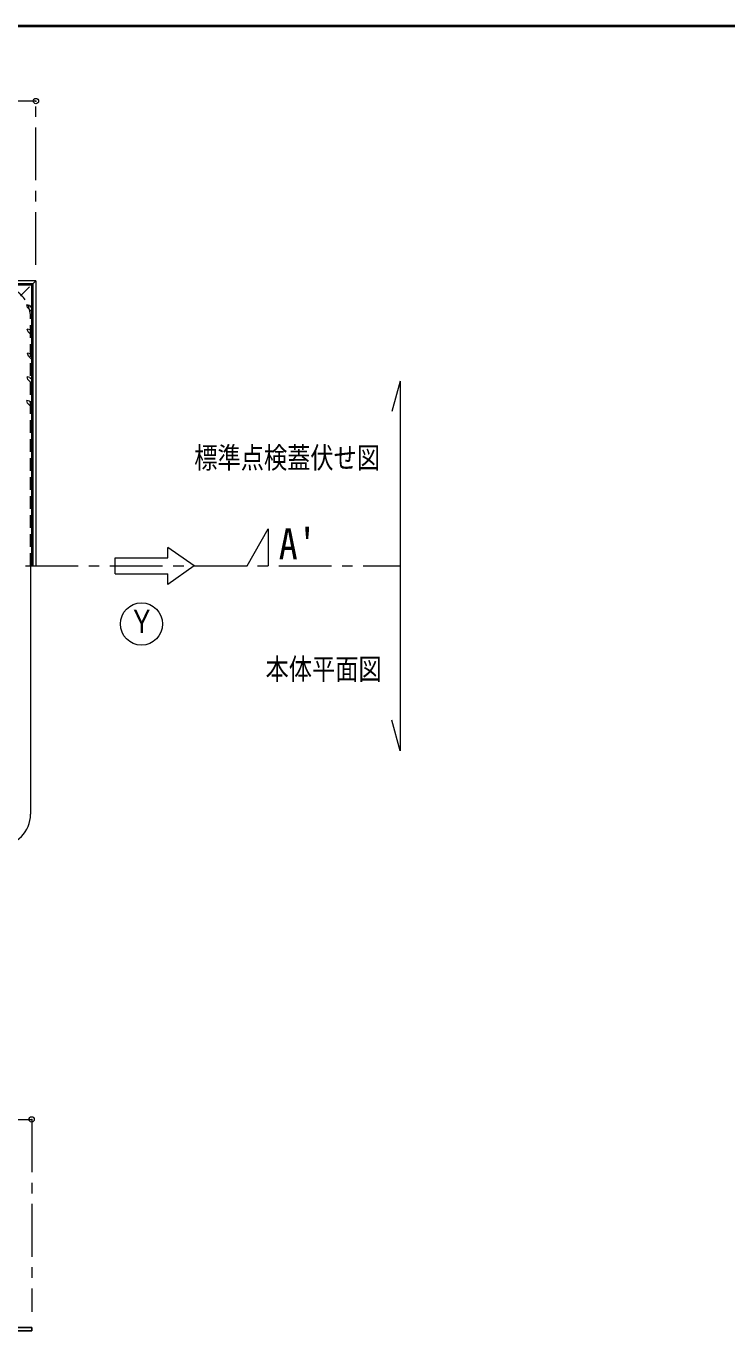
# Model space of a CAD drawing. Units: millimetres at full size, sheet at 1:10; details may follow other scales. Extents: x -2046 to 2004, y -1334 to 1476.
# Drawn here: x -725 to -61, y 241 to 1476 of the extents above; entities that cross this region are included whole.
import ezdxf
from ezdxf.enums import TextEntityAlignment as Align

# ---------------------------------------------------------------- set-up
doc = ezdxf.new("R2010")
doc.units = ezdxf.units.MM
doc.header["$LTSCALE"] = 10
doc.header["$PDMODE"] = 32
doc.header["$PDSIZE"] = 5
doc.linetypes.add('CHAIN1', pattern=[8, 5, -1, 1, -1])
doc.linetypes.add('DASHED1', pattern=[1.8, 1.2, -0.6])
doc.layers.add('0-0_ﾚｲﾔ1', color=4, linetype='Continuous', lineweight=9)
doc.styles.add('ＭＳ ゴシック', font='')
doc.styles.get('ＭＳ ゴシック').set_extended_font_data('MS Gothic')

msp = doc.modelspace()

# ---------------------------------------------------------------- linework, layer by layer
at = {"layer": '0-0_ﾚｲﾔ1', "color": 1, "lineweight": 40}
msp.add_line((2004.28, 1476.27), (-2045.72, 1476.27), dxfattribs=at)
at = {"layer": '0-0_ﾚｲﾔ1'}
for p, q in [((-715.72, 1405.27), (-1655.72, 1405.27)), ((-718.72, 1232.27), (-719.72, 1231.27)), ((-721.77, 1211.67), (-724.34, 1212.31)), ((-723.62, 1209.74), (-724.34, 1212.31)), ((-721.77, 1211.67), (-719.72, 1209.32)), ((-723.62, 1209.74), (-719.72, 1205.84)), ((-721.29, 1188.68), (-723.86, 1189.33)), ((-723.14, 1186.75), (-723.86, 1189.33)), ((-723.14, 1186.75), (-719.72, 1183.34)), ((-721.29, 1188.68), (-719.72, 1187.12)), ((-720.97, 1165.86), (-723.54, 1166.5)), ((-722.89, 1163.93), (-723.54, 1166.5)), ((-722.89, 1163.93), (-719.72, 1160.76)), ((-720.97, 1165.86), (-719.72, 1164.62)), ((-721.37, 1143.6), (-723.94, 1144.25)), ((-723.22, 1141.67), (-723.94, 1144.25)), ((-723.22, 1141.67), (-719.72, 1138.04)), ((-721.37, 1143.6), (-719.72, 1141.96)), ((-721.77, 1121.34), (-724.34, 1121.99)), ((-723.62, 1119.42), (-724.34, 1121.99)), ((-723.62, 1119.42), (-719.72, 1115.36)), ((-721.77, 1121.34), (-719.72, 1119.3)), ((-1185.72, 441.27), (-719.72, 441.27))]:
    msp.add_line(p, q, dxfattribs=at)
at = {"layer": '0-0_ﾚｲﾔ1', "linetype": 'CHAIN1'}
for p, q in [((-715.72, 1250.27), (-715.72, 1405.27)), ((-1925.72, 965.27), (-370.72, 965.27)), ((-719.72, 441.27), (-719.72, 259.27))]:
    msp.add_line(p, q, dxfattribs=at)
at = {"layer": '0-0_ﾚｲﾔ1', "color": 7, "lineweight": 18}
for p, q in [((-715.72, 1235.27), (-1655.72, 1235.27)), ((-718.72, 1232.27), (-715.72, 1235.27)), ((-715.72, 1235.27), (-715.72, 965.27)), ((-718.72, 1232.27), (-1652.72, 1232.27)), ((-718.72, 1232.27), (-718.72, 965.27)), ((-370.72, 1140.27), (-378.48, 1111.29)), ((-370.72, 1140.27), (-370.72, 790.27)), ((-565.72, 965.27), (-590.72, 982.77)), ((-720.72, 965.27), (-720.72, 730.27)), ((-640.72, 957.77), (-640.72, 972.77)), ((-565.72, 965.27), (-590.72, 947.77)), ((-640.72, 957.77), (-590.72, 957.77)), ((-590.72, 947.77), (-590.72, 957.77)), ((-370.72, 790.27), (-378.48, 819.25))]:
    msp.add_line(p, q, dxfattribs=at)
at = {"layer": '0-0_ﾚｲﾔ1', "color": 5, "lineweight": 25}
for p, q in [((-719.72, 1231.27), (-1651.72, 1231.27)), ((-719.72, 965.27), (-719.72, 1231.27)), ((-895.72, 244.27), (-719.72, 244.27)), ((-719.72, 244.27), (-719.72, 241.07))]:
    msp.add_line(p, q, dxfattribs=at)
at = {"layer": '0-0_ﾚｲﾔ1', "linetype": 'DASHED1'}
for p, q in [((-730.19, 1220.8), (-719.72, 1231.27)), ((-720.72, 965.27), (-720.72, 1200.27))]:
    msp.add_line(p, q, dxfattribs=at)
at = {"layer": '0-0_ﾚｲﾔ1', "linetype": 'CHAIN1'}
msp.add_lwpolyline([(-515.72, 965.27), (-495.72, 1000.27), (-495.72, 965.27)], dxfattribs=at)
at = {"layer": '0-0_ﾚｲﾔ1', "color": 7, "lineweight": 18}
msp.add_lwpolyline([(-640.72, 972.77), (-590.72, 972.77), (-590.72, 982.77)], dxfattribs=at)
at = {"layer": '0-0_ﾚｲﾔ1', "color": 5, "lineweight": 25}
msp.add_lwpolyline([(-895.72, 244.27), (-895.72, 241.07), (-719.72, 241.07)], dxfattribs=at)
at = {"layer": '0-0_ﾚｲﾔ1', "color": 7, "lineweight": 18}
msp.add_circle((-615.72, 910.27), 20, dxfattribs=at)
at = {"layer": '0-0_ﾚｲﾔ1', "linetype": 'DASHED1'}
msp.add_arc((-750.72, 1200.27), 30, 0, 90, dxfattribs=at)
at = {"layer": '0-0_ﾚｲﾔ1', "color": 7, "lineweight": 18}
msp.add_arc((-750.72, 730.27), 30, 270, 0, dxfattribs=at)
at = {"layer": '0-0_ﾚｲﾔ1', "color": 1}
for p in [(-715.72, 1405.27), (-719.72, 441.27)]:
    msp.add_point(p, dxfattribs=at)

# ---------------------------------------------------------------- texts
at = {"layer": '0-0_ﾚｲﾔ1', "color": 7, "style": 'ＭＳ ゴシック'}
for s, height, width, p in [('標準点検蓋伏せ図', 20.16, 0.8, (-565.72, 1051.52)), ("A'", 29.33, 0.9, (-485.72, 962.77)), ('Ｙ', 21.99, 0.85, (-628.22, 895.27)), ('本体平面図', 20.16, 0.8, (-498.22, 851.52))]:
    msp.add_text(s, height=height, dxfattribs=dict(at, width=width)).set_placement(p, align=Align.BOTTOM_LEFT)

doc.saveas('drawing.dxf')
